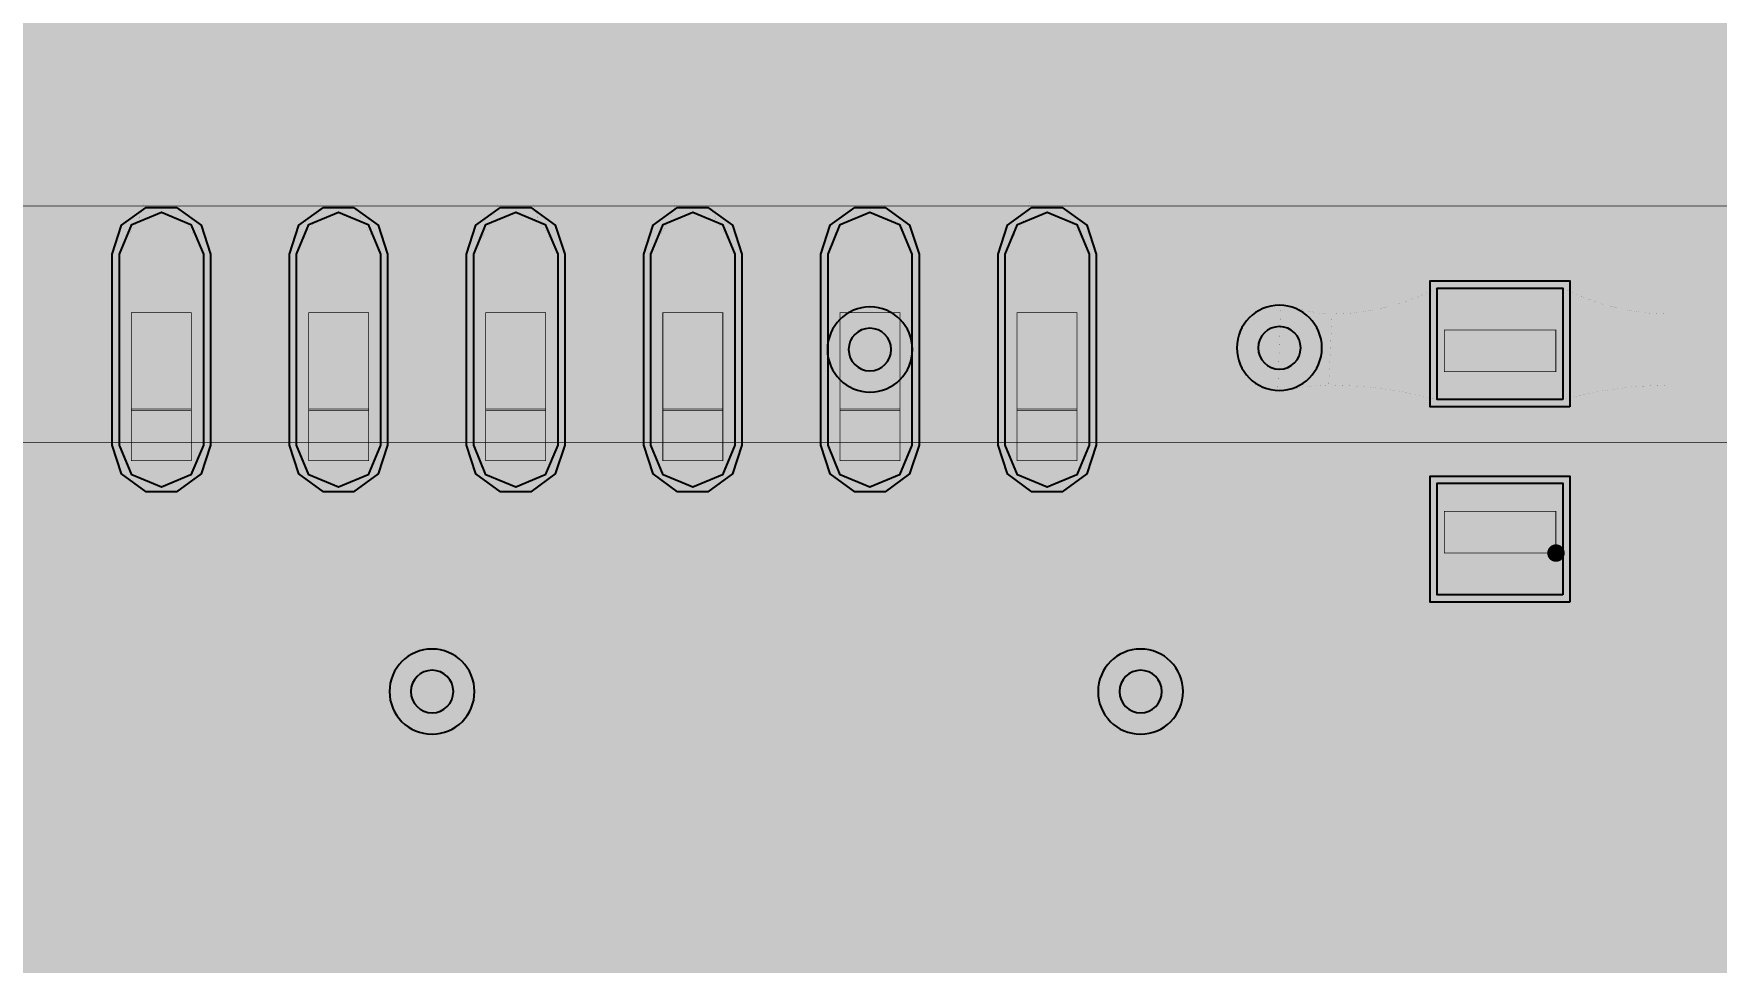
# Model space of a CAD drawing. Header units: millimetres. Extents: x 0 to 100, y -100 to 0.
# Drawn here: x 38.09 to 50.15, y -83.53 to -76.87 of the extents above; entities that cross this region are included whole.
import ezdxf

# ---------------------------------------------------------------- set-up
doc = ezdxf.new("R2010")
doc.units = ezdxf.units.MM
doc.header["$MEASUREMENT"] = 0
for name, color, linetype, true_color in [('Bottom-Layer', 7, 'Continuous', 0x0000ff), ('Component-Marking-Layer', 7, 'Continuous', 0x66ffcc), ('Component-Shape-Layer', 7, 'Continuous', 0x00cccc), ('Hole-Layer', 7, 'Continuous', 0x222222), ('Inner1', 7, 'Continuous', 0x999966), ('Inner2', 7, 'Continuous', 0x008000), ('Multi-Layer', 7, 'Continuous', 0xc0c0c0), ('Pin-Floating-Layer', 7, 'Continuous', 0xff99ff), ('Pin-Soldering-Layer', 7, 'Continuous', 0xcc9999), ('Top-Layer', 7, 'Continuous', 0xff0000), ('Top-Paste-Mask-Layer', 7, 'Continuous', 0x808080), ('Top-Silkscreen-Layer', 7, 'Continuous', 0xffcc00), ('Top-Solder-Mask-Layer', 7, 'Continuous', 0x800080)]:
    doc.layers.add(name, color=color, linetype=linetype, true_color=true_color)

msp = doc.modelspace()

# ---------------------------------------------------------------- hatches: boundary and pattern name
at = {"layer": 'Bottom-Layer'}
for points in [[(99.642, -0.358), (99.642, -99.642), (0.358, -99.642), (0.358, -0.358)], [(43.422, -79.133), (43.51, -79.465), (43.753, -79.708), (44.085, -79.796), (44.416, -79.708), (44.659, -79.465), (44.748, -79.133), (44.659, -78.802), (44.416, -78.559), (44.085, -78.47), (43.753, -78.559), (43.51, -78.802)], [(46.357, -79.121), (46.446, -79.453), (46.689, -79.695), (47.02, -79.784), (47.352, -79.695), (47.594, -79.453), (47.683, -79.121), (47.594, -78.79), (47.352, -78.547), (47.02, -78.458), (46.689, -78.547), (46.446, -78.79)]]:
    msp.add_hatch(color=256, dxfattribs=at).paths.add_polyline_path(points)
at = {"layer": 'Component-Marking-Layer'}
msp.add_hatch(color=256, dxfattribs=at).paths.add_polyline_path([(48.943, -80.592, 1), (49.063, -80.592, 1)])
msp.add_hatch(color=256, dxfattribs=at).paths.add_polyline_path([(48.943, -80.592, 1), (49.063, -80.592, 1)])
at = {"layer": 'Inner1'}
for points in [[(99.642, -0.358), (99.642, -99.642), (0.358, -99.642), (0.358, -0.358)], [(43.422, -79.133), (43.51, -79.465), (43.753, -79.708), (44.085, -79.796), (44.416, -79.708), (44.659, -79.465), (44.748, -79.133), (44.659, -78.802), (44.416, -78.559), (44.085, -78.47), (43.753, -78.559), (43.51, -78.802)], [(46.357, -79.121), (46.446, -79.453), (46.689, -79.695), (47.02, -79.784), (47.352, -79.695), (47.594, -79.453), (47.683, -79.121), (47.594, -78.79), (47.352, -78.547), (47.02, -78.458), (46.689, -78.547), (46.446, -78.79)], [(47.491, -85.769), (47.237, -85.724), (47.006, -85.839), (43.108, -89.738), (42.923, -89.745), (42.745, -89.796), (51.413, -81.128), (51.49, -81.089), (51.556, -81.035), (51.601, -80.991), (52.042, -80.991), (52.299, -81.19), (52.62, -81.242), (52.927, -81.136), (53.147, -80.897), (53.227, -80.582), (53.147, -80.266), (52.927, -80.027), (52.62, -79.921), (52.299, -79.974), (52.042, -80.173), (51.431, -80.173), (51.275, -80.204), (51.142, -80.292), (51.12, -80.314), (51.044, -80.353), (50.978, -80.407), (44.48, -86.905), (44.49, -86.852), (44.494, -86.799), (44.494, -86.585), (44.542, -86.529), (44.686, -86.218), (44.639, -85.877), (44.414, -85.617), (44.085, -85.52), (43.755, -85.617), (43.531, -85.877), (43.483, -86.218), (43.627, -86.529), (43.676, -86.585), (43.676, -86.63), (40.568, -89.738), (40.512, -89.735), (40.456, -89.736), (43.104, -87.088), (43.193, -86.956), (43.224, -86.799), (43.224, -86.585), (43.272, -86.529), (43.416, -86.218), (43.369, -85.877), (43.144, -85.617), (42.815, -85.52), (42.485, -85.617), (42.261, -85.877), (42.213, -86.218), (42.357, -86.529), (42.406, -86.585), (42.406, -86.63), (39.298, -89.738), (38.982, -89.778), (38.71, -89.943), (38.529, -90.205), (38.47, -90.518), (38.544, -90.828), (29.453, -90.828), (25.356, -86.73), (25.656, -86.699), (25.904, -86.528), (26.04, -86.259), (26.029, -85.958), (25.876, -85.698), (25.616, -85.545), (25.315, -85.535), (25.046, -85.67), (24.875, -85.919), (24.844, -86.218), (24.788, -86.162), (24.782, -86.089), (24.676, -85.784), (24.429, -85.576), (24.111, -85.524), (23.81, -85.642), (23.613, -85.898), (23.574, -86.218), (23.518, -86.162), (23.512, -86.089), (23.406, -85.784), (23.159, -85.576), (22.841, -85.524), (22.54, -85.642), (22.343, -85.898), (22.304, -86.218), (22.248, -86.162), (22.242, -86.089), (22.165, -85.83), (21.984, -85.63), (21.734, -85.528), (21.464, -85.545), (21.228, -85.677), (21.073, -85.898), (20.909, -85.733), (20.909, -83.157), (22.826, -81.24), (23.148, -81.199), (23.412, -81.009), (23.555, -80.717), (23.541, -80.392), (23.375, -80.113), (23.095, -79.946), (22.77, -79.932), (22.478, -80.075), (22.288, -80.339), (22.247, -80.662), (20.211, -82.698), (20.122, -82.831), (20.091, -82.987), (20.091, -85.93), (20.151, -86.142), (20.312, -86.293), (27.526, -93.507), (27.659, -93.596), (27.815, -93.627), (44.111, -93.627), (44.267, -93.596), (44.4, -93.507), (44.677, -93.23), (44.748, -93.24), (44.794, -93.248), (45.094, -93.25), (45.372, -93.137), (45.585, -92.925), (45.86, -93.174), (46.22, -93.264), (46.579, -93.174), (46.855, -92.925), (47.13, -93.174), (47.49, -93.264), (47.849, -93.174), (48.125, -92.925), (48.4, -93.174), (48.76, -93.264), (49.119, -93.174), (49.395, -92.925), (49.67, -93.174), (50.03, -93.264), (50.389, -93.174), (50.665, -92.925), (50.94, -93.174), (51.3, -93.264), (51.659, -93.174), (51.935, -92.925), (52.21, -93.174), (52.57, -93.264), (52.929, -93.174), (53.205, -92.925), (53.48, -93.174), (53.84, -93.264), (54.199, -93.174), (54.475, -92.925), (54.75, -93.174), (55.11, -93.264), (55.469, -93.174), (55.745, -92.925), (56.02, -93.174), (56.38, -93.264), (56.739, -93.174), (57.015, -92.925), (57.29, -93.174), (57.65, -93.264), (58.009, -93.174), (58.285, -92.925), (58.56, -93.174), (58.92, -93.264), (59.279, -93.174), (59.555, -92.925), (59.83, -93.174), (60.19, -93.264), (60.549, -93.174), (60.825, -92.925), (61.113, -93.181), (61.49, -93.263), (61.859, -93.151), (62.127, -92.873), (62.224, -92.499), (62.127, -92.126), (61.859, -91.848), (61.49, -91.736), (61.113, -91.818), (60.825, -92.074), (60.549, -91.825), (60.19, -91.735), (59.83, -91.825), (59.555, -92.074), (59.279, -91.825), (58.92, -91.735), (58.56, -91.825), (58.285, -92.074), (58.009, -91.825), (57.65, -91.735), (57.29, -91.825), (57.015, -92.074), (56.739, -91.825), (56.38, -91.735), (56.02, -91.825), (55.745, -92.074), (55.469, -91.825), (55.11, -91.735), (54.75, -91.825), (54.475, -92.074), (54.199, -91.825), (53.84, -91.735), (53.48, -91.825), (53.205, -92.074), (52.929, -91.825), (52.57, -91.735), (52.21, -91.825), (51.935, -92.074), (51.659, -91.825), (51.3, -91.735), (50.94, -91.825), (50.665, -92.074), (50.389, -91.825), (50.03, -91.735), (49.67, -91.825), (49.395, -92.074), (49.211, -91.882), (48.973, -91.765), (48.709, -91.737), (48.229, -91.257), (48.53, -91.148), (48.76, -90.925), (49.035, -91.174), (49.395, -91.264), (49.754, -91.174), (50.03, -90.925), (50.305, -91.174), (50.665, -91.264), (51.024, -91.174), (51.3, -90.925), (51.575, -91.174), (51.935, -91.264), (52.294, -91.174), (52.57, -90.925), (52.845, -91.174), (53.205, -91.264), (53.564, -91.174), (53.84, -90.925), (54.115, -91.174), (54.475, -91.264), (54.834, -91.174), (55.11, -90.925), (55.385, -91.174), (55.745, -91.264), (56.104, -91.174), (56.38, -90.925), (56.655, -91.174), (57.015, -91.264), (57.374, -91.174), (57.65, -90.925), (57.925, -91.174), (58.285, -91.264), (58.644, -91.174), (58.92, -90.925), (59.195, -91.174), (59.555, -91.264), (59.914, -91.174), (60.19, -90.925), (60.474, -91.179), (60.845, -91.264), (61.211, -91.159), (61.481, -90.891), (61.517, -90.833), (61.556, -90.782), (69.499, -90.782), (69.655, -90.75), (69.788, -90.662), (73.709, -86.741), (73.783, -86.735), (74.105, -86.617), (74.312, -86.343), (74.337, -86), (74.173, -85.698), (73.871, -85.534), (73.529, -85.559), (73.254, -85.766), (73.136, -86.089), (73.131, -86.162), (73.074, -86.218), (73.035, -85.898), (72.838, -85.642), (72.538, -85.524), (72.219, -85.576), (71.972, -85.784), (71.866, -86.089), (71.861, -86.162), (71.804, -86.218), (71.765, -85.898), (71.568, -85.642), (71.268, -85.524), (70.949, -85.576), (70.702, -85.784), (70.596, -86.089), (70.591, -86.162), (70.534, -86.218), (70.495, -85.898), (70.298, -85.642), (69.998, -85.524), (69.679, -85.576), (69.432, -85.784), (69.326, -86.089), (69.321, -86.162), (69.264, -86.218), (69.225, -85.898), (69.028, -85.642), (68.728, -85.524), (68.409, -85.576), (68.162, -85.784), (68.056, -86.089), (68.051, -86.162), (67.994, -86.218), (67.955, -85.898), (67.758, -85.642), (67.458, -85.524), (67.139, -85.576), (66.892, -85.784), (66.786, -86.089), (66.781, -86.162), (66.724, -86.218), (66.685, -85.898), (66.488, -85.642), (66.188, -85.524), (65.869, -85.576), (65.622, -85.784), (65.516, -86.089), (65.511, -86.162), (63.943, -87.73), (60.937, -87.73), (67.423, -81.244), (67.728, -81.154), (67.956, -80.931), (68.054, -80.628), (67.999, -80.314), (67.805, -80.062), (67.515, -79.93), (67.197, -79.948), (66.924, -80.112), (66.759, -80.385), (66.741, -80.703), (66.749, -80.761), (59.984, -87.526), (58.095, -87.526), (58.88, -86.741), (58.954, -86.735), (59.276, -86.617), (59.483, -86.343), (59.508, -86), (59.344, -85.698), (59.042, -85.534), (58.7, -85.559), (58.425, -85.766), (58.307, -86.089), (58.302, -86.162), (58.245, -86.218), (58.206, -85.898), (58.009, -85.642), (57.709, -85.524), (57.39, -85.576), (57.143, -85.784), (57.037, -86.089), (57.032, -86.162), (56.975, -86.218), (56.936, -85.898), (56.739, -85.642), (56.439, -85.524), (56.12, -85.576), (55.873, -85.784), (55.767, -86.089), (55.762, -86.162), (55.705, -86.218), (55.666, -85.898), (55.469, -85.642), (55.169, -85.524), (54.85, -85.576), (54.603, -85.784), (54.497, -86.089), (54.492, -86.162), (54.435, -86.218), (54.396, -85.898), (54.199, -85.642), (53.899, -85.524), (53.58, -85.576), (53.333, -85.784), (53.227, -86.089), (53.222, -86.162), (53.165, -86.218), (53.126, -85.898), (52.929, -85.642), (52.629, -85.524), (52.31, -85.576), (52.063, -85.784), (51.957, -86.089), (51.952, -86.162), (51.941, -86.172), (51.9, -86.172), (51.864, -85.919), (51.727, -85.702), (51.514, -85.561), (51.261, -85.521), (51.014, -85.589), (50.816, -85.752), (50.801, -85.769)]]:
    msp.add_hatch(color=256, dxfattribs=at).paths.add_polyline_path(points)
at = {"layer": 'Inner2'}
for points in [[(99.642, -0.358), (99.642, -99.642), (0.358, -99.642), (0.358, -0.358)], [(20.15, -80.477), (21.845, -80.477), (22.084, -80.385), (22.201, -80.158), (22.396, -80.158), (22.262, -80.424), (22.257, -80.721), (22.384, -80.991), (22.615, -81.178), (22.906, -81.245), (23.196, -81.178), (23.427, -80.991), (23.554, -80.721), (23.55, -80.424), (23.416, -80.158), (52.054, -80.158), (51.92, -80.424), (51.915, -80.721), (52.042, -80.991), (52.274, -81.178), (52.564, -81.245), (52.854, -81.178), (53.085, -80.991), (53.212, -80.721), (53.208, -80.424), (53.074, -80.158), (66.883, -80.158), (66.749, -80.424), (66.744, -80.721), (66.871, -80.991), (67.103, -81.178), (67.393, -81.245), (67.683, -81.178), (67.914, -80.991), (68.041, -80.721), (68.037, -80.424), (67.903, -80.158), (75.335, -80.158), (75.443, -80.22), (75.565, -80.241), (85.725, -80.241), (85.904, -80.193), (86.035, -80.062), (86.083, -79.883), (86.083, -70.57), (86.153, -70.407), (86.176, -70.231), (86.153, -70.056), (86.083, -69.893), (86.083, -68.072), (86.035, -67.893), (85.904, -67.762), (85.725, -67.714), (75.565, -67.714), (75.386, -67.762), (75.255, -67.893), (75.207, -68.072), (75.207, -77.747), (22.203, -77.747), (22.203, -22.203), (83.525, -22.203), (83.704, -22.155), (83.835, -22.024), (83.883, -21.845), (83.883, -20.15), (83.835, -19.971), (83.704, -19.84), (83.525, -19.792), (32.89, -19.792), (33.176, -19.571), (33.303, -19.233), (33.235, -18.878), (32.99, -18.612), (32.643, -18.514), (32.295, -18.612), (32.05, -18.878), (31.982, -19.233), (32.109, -19.571), (32.395, -19.792), (22.203, -19.792), (22.203, -17.302), (22.155, -17.123), (22.024, -16.992), (21.845, -16.944), (21.082, -16.944), (20.752, -16.856), (20.422, -16.944), (20.15, -16.944), (19.971, -16.992), (19.84, -17.123), (19.792, -17.302), (19.792, -22.869), (19.6, -22.591), (19.288, -22.459), (18.955, -22.514), (18.702, -22.738), (18.608, -23.063), (18.702, -23.388), (18.955, -23.612), (19.288, -23.667), (19.6, -23.534), (19.792, -23.256), (19.792, -67.356), (19.6, -67.078), (19.288, -66.946), (18.955, -67.001), (18.702, -67.225), (18.608, -67.55), (18.702, -67.875), (18.955, -68.099), (19.288, -68.154), (19.6, -68.021), (19.792, -67.743), (19.792, -77.747), (16.891, -77.747), (16.712, -77.795), (16.581, -77.926), (16.533, -78.105), (16.533, -79.8), (16.581, -79.979), (16.712, -80.11), (16.891, -80.158), (19.794, -80.158), (19.911, -80.385)], [(16.891, -79.8), (16.891, -78.105), (79.581, -78.105), (79.581, -79.8)]]:
    msp.add_hatch(color=256, dxfattribs=at).paths.add_polyline_path(points)
at = {"layer": 'Pin-Floating-Layer'}
for points in [[(38.79, -79.559), (39.22, -79.559), (39.22, -79.929), (38.79, -79.929)], [(38.79, -79.559), (39.22, -79.559), (39.22, -79.929), (38.79, -79.929)], [(40.06, -79.559), (40.49, -79.559), (40.49, -79.929), (40.06, -79.929)], [(40.06, -79.559), (40.49, -79.559), (40.49, -79.929), (40.06, -79.929)], [(41.33, -79.559), (41.76, -79.559), (41.76, -79.929), (41.33, -79.929)], [(41.33, -79.559), (41.76, -79.559), (41.76, -79.929), (41.33, -79.929)], [(42.6, -79.559), (43.03, -79.559), (43.03, -79.929), (42.6, -79.929)], [(42.6, -79.559), (43.03, -79.559), (43.03, -79.929), (42.6, -79.929)], [(43.87, -79.559), (44.3, -79.559), (44.3, -79.929), (43.87, -79.929)], [(43.87, -79.559), (44.3, -79.559), (44.3, -79.929), (43.87, -79.929)], [(45.14, -79.559), (45.57, -79.559), (45.57, -79.929), (45.14, -79.929)], [(45.14, -79.559), (45.57, -79.559), (45.57, -79.929), (45.14, -79.929)]]:
    msp.add_hatch(color=256, dxfattribs=at).paths.add_polyline_path(points)
at = {"layer": 'Pin-Soldering-Layer'}
for points in [[(38.79, -78.869), (39.22, -78.869), (39.22, -79.569), (38.79, -79.569)], [(38.79, -78.869), (39.22, -78.869), (39.22, -79.569), (38.79, -79.569)], [(40.06, -78.869), (40.49, -78.869), (40.49, -79.569), (40.06, -79.569)], [(40.06, -78.869), (40.49, -78.869), (40.49, -79.569), (40.06, -79.569)], [(41.33, -78.869), (41.76, -78.869), (41.76, -79.569), (41.33, -79.569)], [(41.33, -78.869), (41.76, -78.869), (41.76, -79.569), (41.33, -79.569)], [(42.6, -78.869), (43.03, -78.869), (43.03, -79.569), (42.6, -79.569)], [(42.6, -78.869), (43.03, -78.869), (43.03, -79.569), (42.6, -79.569)], [(43.87, -78.869), (44.3, -78.869), (44.3, -79.569), (43.87, -79.569)], [(43.87, -78.869), (44.3, -78.869), (44.3, -79.569), (43.87, -79.569)], [(45.14, -78.869), (45.57, -78.869), (45.57, -79.569), (45.14, -79.569)], [(45.14, -78.869), (45.57, -78.869), (45.57, -79.569), (45.14, -79.569)], [(49.002, -78.992), (49.002, -79.292), (48.202, -79.292), (48.202, -78.992)], [(49.002, -78.992), (49.002, -79.292), (48.202, -79.292), (48.202, -78.992)], [(49.002, -80.592), (48.202, -80.592), (48.202, -80.292), (49.002, -80.292)], [(49.002, -80.592), (48.202, -80.592), (48.202, -80.292), (49.002, -80.292)]]:
    msp.add_hatch(color=256, dxfattribs=at).paths.add_polyline_path(points)
at = {"layer": 'Top-Layer'}
for points in [[(99.642, -0.358), (99.642, -99.642), (0.358, -99.642), (0.358, -0.358)], [(42.472, -75.738), (42.366, -75.895), (42.33, -76.081), (42.33, -78.003), (42.239, -78.128), (42.18, -78.272), (42.121, -78.128), (42.03, -78.003), (42.03, -76.458), (42.038, -76.443), (42.054, -76.421), (42.187, -76.162), (42.196, -75.871), (42.079, -75.604), (41.859, -75.413), (41.578, -75.335), (41.291, -75.384), (41.053, -75.552), (40.91, -75.806), (40.766, -75.552), (40.528, -75.384), (40.241, -75.335), (39.961, -75.413), (39.741, -75.604), (39.624, -75.871), (39.632, -76.162), (39.765, -76.421), (39.781, -76.443), (39.79, -76.458), (39.79, -78.003), (39.699, -78.128), (39.64, -78.272), (39.581, -78.128), (39.49, -78.003), (39.49, -77.746), (39.453, -77.56), (39.348, -77.403), (38.783, -76.838), (38.626, -76.733), (38.44, -76.696), (31.328, -76.696), (31.142, -76.733), (30.985, -76.838), (30.183, -77.641), (30.077, -77.798), (30.04, -77.984), (30.04, -78.003), (29.95, -78.128), (29.891, -78.272), (29.719, -77.98), (29.425, -77.812), (29.086, -77.812), (28.792, -77.98), (28.621, -78.272), (28.562, -78.128), (28.471, -78.003), (28.471, -76.229), (29.792, -74.907), (43.302, -74.907)], [(56.185, -75.341), (56.2, -75.357), (55.911, -75.521), (55.739, -75.806), (55.595, -75.552), (55.357, -75.384), (55.07, -75.335), (54.79, -75.413), (54.57, -75.604), (54.453, -75.871), (54.461, -76.162), (54.594, -76.421), (54.61, -76.443), (54.619, -76.458), (54.619, -78.003), (54.528, -78.128), (54.469, -78.272), (54.41, -78.128), (54.319, -78.003), (54.319, -77.746), (54.282, -77.56), (54.177, -77.403), (53.612, -76.838), (53.455, -76.733), (53.269, -76.696), (46.157, -76.696), (45.971, -76.733), (45.814, -76.838), (45.012, -77.641), (44.906, -77.798), (44.87, -77.984), (44.87, -78.003), (44.779, -78.128), (44.72, -78.272), (44.548, -77.98), (44.254, -77.812), (43.915, -77.812), (43.621, -77.98), (43.45, -78.272), (43.391, -78.128), (43.3, -78.003), (43.3, -76.282), (44.24, -75.341), (44.53, -75.098), (44.857, -74.907), (55.568, -74.907), (55.895, -75.098)], [(39.306, -79.818), (39.217, -80.031), (39.005, -80.119), (38.792, -80.031), (38.704, -79.818), (38.704, -78.449), (38.792, -78.236), (39.005, -78.148), (39.217, -78.236), (39.306, -78.449)], [(40.576, -79.818), (40.487, -80.031), (40.275, -80.119), (40.062, -80.031), (39.974, -79.818), (39.974, -78.449), (40.062, -78.236), (40.275, -78.148), (40.487, -78.236), (40.576, -78.449)], [(41.846, -79.818), (41.757, -80.031), (41.545, -80.119), (41.332, -80.031), (41.244, -79.818), (41.244, -78.449), (41.332, -78.236), (41.545, -78.148), (41.757, -78.236), (41.846, -78.449)], [(43.116, -79.818), (43.027, -80.031), (42.815, -80.119), (42.602, -80.031), (42.514, -79.818), (42.514, -78.449), (42.602, -78.236), (42.815, -78.148), (43.027, -78.236), (43.116, -78.449)], [(44.386, -79.818), (44.297, -80.031), (44.085, -80.119), (43.872, -80.031), (43.784, -79.818), (43.784, -78.449), (43.872, -78.236), (44.085, -78.148), (44.297, -78.236), (44.386, -78.449)], [(45.656, -79.818), (45.567, -80.031), (45.355, -80.119), (45.142, -80.031), (45.054, -79.818), (45.054, -78.449), (45.142, -78.236), (45.355, -78.148), (45.567, -78.236), (45.656, -78.449)], [(49.052, -79.492), (48.152, -79.492), (48.152, -78.692), (49.052, -78.692)], [(49.052, -80.892), (48.152, -80.892), (48.152, -80.092), (49.052, -80.092)]]:
    msp.add_hatch(color=256, dxfattribs=at).paths.add_polyline_path(points)
at = {"layer": 'Top-Paste-Mask-Layer'}
for points in [[(39.306, -79.818), (39.217, -80.031), (39.005, -80.119), (38.792, -80.031), (38.704, -79.818), (38.704, -78.449), (38.792, -78.236), (39.005, -78.148), (39.217, -78.236), (39.306, -78.449)], [(40.576, -79.818), (40.487, -80.031), (40.275, -80.119), (40.062, -80.031), (39.974, -79.818), (39.974, -78.449), (40.062, -78.236), (40.275, -78.148), (40.487, -78.236), (40.576, -78.449)], [(41.846, -79.818), (41.757, -80.031), (41.545, -80.119), (41.332, -80.031), (41.244, -79.818), (41.244, -78.449), (41.332, -78.236), (41.545, -78.148), (41.757, -78.236), (41.846, -78.449)], [(43.116, -79.818), (43.027, -80.031), (42.815, -80.119), (42.602, -80.031), (42.514, -79.818), (42.514, -78.449), (42.602, -78.236), (42.815, -78.148), (43.027, -78.236), (43.116, -78.449)], [(44.386, -79.818), (44.297, -80.031), (44.085, -80.119), (43.872, -80.031), (43.784, -79.818), (43.784, -78.449), (43.872, -78.236), (44.085, -78.148), (44.297, -78.236), (44.386, -78.449)], [(45.656, -79.818), (45.567, -80.031), (45.355, -80.119), (45.142, -80.031), (45.054, -79.818), (45.054, -78.449), (45.142, -78.236), (45.355, -78.148), (45.567, -78.236), (45.656, -78.449)], [(49.052, -79.492), (48.152, -79.492), (48.152, -78.692), (49.052, -78.692)], [(49.052, -80.892), (48.152, -80.892), (48.152, -80.092), (49.052, -80.092)]]:
    msp.add_hatch(color=256, dxfattribs=at).paths.add_polyline_path(points)
at = {"layer": 'Top-Solder-Mask-Layer'}
for points in [[(39.357, -79.818), (39.289, -80.025), (39.113, -80.153), (38.896, -80.153), (38.72, -80.025), (38.653, -79.818), (38.653, -78.449), (38.72, -78.242), (38.896, -78.114), (39.113, -78.114), (39.289, -78.242), (39.357, -78.449)], [(40.627, -79.818), (40.559, -80.025), (40.383, -80.153), (40.166, -80.153), (39.99, -80.025), (39.923, -79.818), (39.923, -78.449), (39.99, -78.242), (40.166, -78.114), (40.383, -78.114), (40.559, -78.242), (40.627, -78.449)], [(41.897, -79.818), (41.829, -80.025), (41.653, -80.153), (41.436, -80.153), (41.26, -80.025), (41.193, -79.818), (41.193, -78.449), (41.26, -78.242), (41.436, -78.114), (41.653, -78.114), (41.829, -78.242), (41.897, -78.449)], [(43.167, -79.818), (43.099, -80.025), (42.923, -80.153), (42.706, -80.153), (42.53, -80.025), (42.463, -79.818), (42.463, -78.449), (42.53, -78.242), (42.706, -78.114), (42.923, -78.114), (43.099, -78.242), (43.167, -78.449)], [(44.437, -79.818), (44.369, -80.025), (44.193, -80.153), (43.976, -80.153), (43.8, -80.025), (43.733, -79.818), (43.733, -78.449), (43.8, -78.242), (43.976, -78.114), (44.193, -78.114), (44.369, -78.242), (44.437, -78.449)], [(45.707, -79.818), (45.639, -80.025), (45.463, -80.153), (45.246, -80.153), (45.07, -80.025), (45.003, -79.818), (45.003, -78.449), (45.07, -78.242), (45.246, -78.114), (45.463, -78.114), (45.639, -78.242), (45.707, -78.449)], [(49.103, -79.543), (48.102, -79.543), (48.102, -78.641), (49.103, -78.641)], [(49.103, -80.943), (48.102, -80.943), (48.102, -80.041), (49.103, -80.041)]]:
    msp.add_hatch(color=256, dxfattribs=at).paths.add_polyline_path(points)

# ---------------------------------------------------------------- linework, layer by layer
at = {"layer": 'Bottom-Layer', "const_width": 0.0508}
for points in [[(43.422, -79.133), (43.51, -79.465), (43.753, -79.708), (44.085, -79.796), (44.416, -79.708), (44.659, -79.465), (44.748, -79.133), (44.659, -78.802), (44.416, -78.559), (44.085, -78.47), (43.753, -78.559), (43.51, -78.802)], [(46.357, -79.121), (46.446, -79.453), (46.689, -79.695), (47.02, -79.784), (47.352, -79.695), (47.594, -79.453), (47.683, -79.121), (47.594, -78.79), (47.352, -78.547), (47.02, -78.458), (46.689, -78.547), (46.446, -78.79)]]:
    msp.add_lwpolyline(points, close=True, dxfattribs=at)
at = {"layer": 'Component-Marking-Layer', "const_width": 0.00508}
msp.add_lwpolyline([(48.943, -80.592, 1), (49.063, -80.592), (49.063, -80.592, 1), (48.943, -80.592)], format="xyb", dxfattribs=at)
msp.add_lwpolyline([(48.943, -80.592, 1), (49.063, -80.592), (49.063, -80.592, 1), (48.943, -80.592)], format="xyb", dxfattribs=at)
at = {"layer": 'Component-Shape-Layer', "const_width": 0.0508}
for points in [[(49.002, -80.592), (48.202, -80.592), (48.202, -78.992), (49.002, -78.992)], [(49.002, -80.592), (48.202, -80.592), (48.202, -78.992), (49.002, -78.992)], [(35.96, -83.819), (35.96, -79.919), (45.86, -79.919), (45.86, -83.819)], [(35.96, -83.819), (35.96, -79.919), (45.86, -79.919), (45.86, -83.819)]]:
    msp.add_lwpolyline(points, close=True, dxfattribs=at)
at = {"layer": 'Hole-Layer'}
for points in [[(43.932, -79.133, 1), (44.237, -79.133, 1)], [(46.868, -79.121, 1), (47.173, -79.121, 1)], [(40.793, -81.585, 1), (41.098, -81.585, 1)], [(45.873, -81.585, 1), (46.178, -81.585, 1)]]:
    msp.add_lwpolyline(points, format="xyb", close=True, dxfattribs=at)
at = {"layer": 'Inner1', "const_width": 0.0508}
for points in [[(43.422, -79.133), (43.51, -79.465), (43.753, -79.708), (44.085, -79.796), (44.416, -79.708), (44.659, -79.465), (44.748, -79.133), (44.659, -78.802), (44.416, -78.559), (44.085, -78.47), (43.753, -78.559), (43.51, -78.802)], [(46.357, -79.121), (46.446, -79.453), (46.689, -79.695), (47.02, -79.784), (47.352, -79.695), (47.594, -79.453), (47.683, -79.121), (47.594, -78.79), (47.352, -78.547), (47.02, -78.458), (46.689, -78.547), (46.446, -78.79)]]:
    msp.add_lwpolyline(points, close=True, dxfattribs=at)
at = {"layer": 'Inner1'}
for points, const_width in [([(50.978, -80.407), (44.48, -86.905)], 0.0508), ([(51.267, -80.696), (41.781, -90.182)], 0.102), ([(50.801, -85.769), (47.491, -85.769), (47.237, -85.724), (47.006, -85.839), (43.108, -89.738), (42.923, -89.745), (42.745, -89.796), (51.413, -81.128)], 0.0508)]:
    msp.add_lwpolyline(points, dxfattribs=dict(at, const_width=const_width))
at = {"layer": 'Inner2', "const_width": 0.0508}
for points in [[(75.207, -77.747), (22.203, -77.747), (22.203, -22.203), (83.525, -22.203)], [(23.416, -80.158), (52.054, -80.158), (51.92, -80.424), (51.915, -80.721), (52.042, -80.991), (52.274, -81.178), (52.564, -81.245), (52.854, -81.178), (53.085, -80.991), (53.212, -80.721), (53.208, -80.424), (53.074, -80.158), (66.883, -80.158), (66.749, -80.424), (66.744, -80.721), (66.871, -80.991)]]:
    msp.add_lwpolyline(points, dxfattribs=at)
at = {"layer": 'Inner2', "const_width": 0.00508}
msp.add_lwpolyline([(16.891, -79.8), (16.891, -78.105), (79.581, -78.105), (79.581, -79.8)], close=True, dxfattribs=at)
at = {"layer": 'Multi-Layer'}
for points in [[(43.78, -79.133, 1), (44.39, -79.133, 1)], [(46.715, -79.121, 1), (47.325, -79.121, 1)], [(40.64, -81.585, 1), (41.25, -81.585, 1)], [(45.72, -81.585, 1), (46.33, -81.585, 1)]]:
    msp.add_lwpolyline(points, format="xyb", close=True, dxfattribs=at)
at = {"layer": 'Pin-Floating-Layer', "const_width": 0.00508}
for points in [[(38.79, -79.559), (39.22, -79.559), (39.22, -79.929), (38.79, -79.929)], [(38.79, -79.559), (39.22, -79.559), (39.22, -79.929), (38.79, -79.929)], [(40.06, -79.559), (40.49, -79.559), (40.49, -79.929), (40.06, -79.929)], [(40.06, -79.559), (40.49, -79.559), (40.49, -79.929), (40.06, -79.929)], [(41.33, -79.559), (41.76, -79.559), (41.76, -79.929), (41.33, -79.929)], [(41.33, -79.559), (41.76, -79.559), (41.76, -79.929), (41.33, -79.929)], [(42.6, -79.559), (43.03, -79.559), (43.03, -79.929), (42.6, -79.929)], [(42.6, -79.559), (43.03, -79.559), (43.03, -79.929), (42.6, -79.929)], [(43.87, -79.559), (44.3, -79.559), (44.3, -79.929), (43.87, -79.929)], [(43.87, -79.559), (44.3, -79.559), (44.3, -79.929), (43.87, -79.929)], [(45.14, -79.559), (45.57, -79.559), (45.57, -79.929), (45.14, -79.929)], [(45.14, -79.559), (45.57, -79.559), (45.57, -79.929), (45.14, -79.929)]]:
    msp.add_lwpolyline(points, close=True, dxfattribs=at)
at = {"layer": 'Pin-Soldering-Layer', "const_width": 0.00508}
for points in [[(38.79, -78.869), (39.22, -78.869), (39.22, -79.569), (38.79, -79.569)], [(38.79, -78.869), (39.22, -78.869), (39.22, -79.569), (38.79, -79.569)], [(40.06, -78.869), (40.49, -78.869), (40.49, -79.569), (40.06, -79.569)], [(40.06, -78.869), (40.49, -78.869), (40.49, -79.569), (40.06, -79.569)], [(41.33, -78.869), (41.76, -78.869), (41.76, -79.569), (41.33, -79.569)], [(41.33, -78.869), (41.76, -78.869), (41.76, -79.569), (41.33, -79.569)], [(42.6, -78.869), (43.03, -78.869), (43.03, -79.569), (42.6, -79.569)], [(42.6, -78.869), (43.03, -78.869), (43.03, -79.569), (42.6, -79.569)], [(43.87, -78.869), (44.3, -78.869), (44.3, -79.569), (43.87, -79.569)], [(43.87, -78.869), (44.3, -78.869), (44.3, -79.569), (43.87, -79.569)], [(45.14, -78.869), (45.57, -78.869), (45.57, -79.569), (45.14, -79.569)], [(45.14, -78.869), (45.57, -78.869), (45.57, -79.569), (45.14, -79.569)], [(49.002, -78.992), (49.002, -79.292), (48.202, -79.292), (48.202, -78.992)], [(49.002, -78.992), (49.002, -79.292), (48.202, -79.292), (48.202, -78.992)], [(49.002, -80.592), (48.202, -80.592), (48.202, -80.292), (49.002, -80.292)], [(49.002, -80.592), (48.202, -80.592), (48.202, -80.292), (49.002, -80.292)]]:
    msp.add_lwpolyline(points, close=True, dxfattribs=at)
at = {"layer": 'Top-Layer'}
for points, const_width in [([(40.275, -79.133), (40.275, -75.997)], 0.254), ([(41.545, -79.133), (41.545, -75.997)], 0.254), ([(42.815, -79.133), (42.815, -76.081)], 0.254), ([(42.33, -76.081), (42.33, -78.003), (42.239, -78.128), (42.18, -78.272), (42.121, -78.128), (42.03, -78.003), (42.03, -76.458)], 0.0508), ([(45.814, -76.838), (45.012, -77.641), (44.906, -77.798), (44.87, -77.984), (44.87, -78.003), (44.779, -78.128), (44.72, -78.272), (44.548, -77.98), (44.254, -77.812), (43.915, -77.812), (43.621, -77.98), (43.45, -78.272), (43.391, -78.128), (43.3, -78.003), (43.3, -76.282)], 0.0508), ([(39.79, -76.458), (39.79, -78.003), (39.699, -78.128), (39.64, -78.272), (39.581, -78.128), (39.49, -78.003), (39.49, -77.746), (39.453, -77.56), (39.348, -77.403), (38.783, -76.838)], 0.0508), ([(31.328, -77.181), (38.44, -77.181)], 0.254), ([(38.44, -77.181), (39.005, -77.746)], 0.254), ([(45.355, -77.984), (46.157, -77.181)], 0.254), ([(46.157, -77.181), (53.269, -77.181)], 0.254), ([(31.529, -77.666), (38.239, -77.666), (38.52, -77.947), (38.52, -78.003), (38.429, -78.128), (38.37, -78.272), (38.198, -77.98), (37.904, -77.812)], 0.0508), ([(38.024, -80.956), (38.112, -80.824), (38.144, -80.667), (38.144, -80.335), (38.284, -80.183), (38.37, -79.995), (38.541, -80.287), (38.835, -80.455), (39.174, -80.455), (39.468, -80.287), (39.64, -79.995), (39.811, -80.287), (40.105, -80.455), (40.444, -80.455), (40.738, -80.287), (40.91, -79.995), (41.081, -80.287), (41.375, -80.455), (41.714, -80.455), (42.008, -80.287), (42.18, -79.995), (42.351, -80.287), (42.645, -80.455), (42.984, -80.455), (43.278, -80.287), (43.45, -79.995), (43.621, -80.287), (43.915, -80.455), (44.254, -80.455), (44.548, -80.287), (44.72, -79.995), (44.872, -80.267), (45.133, -80.439), (45.444, -80.471), (45.734, -80.357), (45.94, -80.121), (46.014, -79.818), (46.014, -78.449), (45.989, -78.271), (45.918, -78.107), (46.358, -77.666), (53.068, -77.666)], 0.0508), ([(39.005, -77.746), (39.005, -79.048)], 0.254), ([(45.355, -79.048), (45.355, -77.984)], 0.254), ([(50.223, -78.521), (49.814, -78.521), (49.508, -78.484), (49.219, -78.375), (49.138, -78.344), (49.052, -78.334), (48.152, -78.334), (48.067, -78.344), (47.986, -78.375), (47.704, -78.482), (47.405, -78.521), (47.375, -78.52), (47.349, -78.516), (47.267, -78.5), (47.207, -78.485), (46.912, -78.467), (46.638, -78.579), (46.441, -78.799), (46.358, -79.082), (46.407, -79.374), (46.578, -79.615), (46.836, -79.758), (47.132, -79.775), (47.215, -79.762), (47.3, -79.75), (47.385, -79.745), (47.39, -79.745), (47.665, -79.761), (47.936, -79.806), (47.832, -79.932), (47.794, -80.092), (47.794, -80.892), (47.842, -81.071), (47.973, -81.202), (48.152, -81.25), (49.052, -81.25), (49.232, -81.202), (49.363, -81.071), (49.411, -80.892), (49.411, -80.092), (49.373, -79.932), (49.269, -79.806), (49.54, -79.761), (49.814, -79.745), (50.223, -79.745)], 0.0508), ([(47.032, -79.133), (47.02, -79.121)], 0.508), ([(51.294, -79.133), (47.032, -79.133)], 0.508), ([(48.602, -80.492), (47.896, -80.492)], 0.0508), ([(48.602, -80.492), (48.602, -81.148)], 0.0508), ([(48.602, -80.492), (49.309, -80.492)], 0.0508), ([(45.94, -83.617), (45.734, -83.381), (45.444, -83.267), (45.133, -83.299), (44.872, -83.471), (44.72, -83.743), (44.548, -83.451), (44.254, -83.283), (43.915, -83.283), (43.621, -83.451), (43.45, -83.743), (43.278, -83.451), (42.984, -83.283), (42.645, -83.283), (42.351, -83.451), (42.18, -83.743), (42.008, -83.451), (41.714, -83.283), (41.375, -83.283), (41.081, -83.451), (40.91, -83.743), (40.738, -83.451), (40.444, -83.283), (40.105, -83.283), (39.811, -83.451), (39.64, -83.743), (39.468, -83.451), (39.174, -83.283), (38.835, -83.283), (38.541, -83.451), (38.37, -83.743), (38.198, -83.451), (37.904, -83.283)], 0.0508), ([(45.355, -84.604), (45.355, -83.362)], 0.0508)]:
    msp.add_lwpolyline(points, dxfattribs=dict(at, const_width=const_width))
at = {"layer": 'Top-Layer', "const_width": 0.000254}
for points in [[(38.878, -78.068), (39.132, -78.068), (39.139, -78.125), (39.159, -78.18), (39.187, -78.233), (39.219, -78.284), (39.278, -78.375), (39.298, -78.415), (39.306, -78.449), (38.704, -78.449), (38.711, -78.415), (38.731, -78.375), (38.791, -78.284), (38.823, -78.233), (38.85, -78.18), (38.87, -78.125)], [(40.148, -78.068), (40.402, -78.068), (40.409, -78.125), (40.429, -78.18), (40.457, -78.233), (40.489, -78.284), (40.548, -78.375), (40.568, -78.415), (40.576, -78.449), (39.974, -78.449), (39.981, -78.415), (40.001, -78.375), (40.061, -78.284), (40.093, -78.233), (40.12, -78.18), (40.14, -78.125)], [(41.418, -78.068), (41.672, -78.068), (41.679, -78.125), (41.699, -78.18), (41.727, -78.233), (41.759, -78.284), (41.818, -78.375), (41.838, -78.415), (41.846, -78.449), (41.244, -78.449), (41.251, -78.415), (41.271, -78.375), (41.331, -78.284), (41.363, -78.233), (41.39, -78.18), (41.41, -78.125)], [(42.688, -78.068), (42.942, -78.068), (42.949, -78.125), (42.969, -78.18), (42.997, -78.233), (43.029, -78.284), (43.088, -78.375), (43.108, -78.415), (43.116, -78.449), (42.514, -78.449), (42.521, -78.415), (42.541, -78.375), (42.601, -78.284), (42.633, -78.233), (42.66, -78.18), (42.68, -78.125)], [(45.228, -78.068), (45.482, -78.068), (45.489, -78.125), (45.509, -78.18), (45.537, -78.233), (45.569, -78.284), (45.628, -78.375), (45.648, -78.415), (45.656, -78.449), (45.054, -78.449), (45.061, -78.415), (45.081, -78.375), (45.141, -78.284), (45.173, -78.233), (45.2, -78.18), (45.22, -78.125)], [(47.398, -78.879), (47.374, -79.387), (47.265, -79.394), (47.164, -79.408), (47.076, -79.421), (47.008, -79.426), (47.032, -78.816), (47.1, -78.827), (47.188, -78.849), (47.29, -78.87), (47.344, -78.877)]]:
    msp.add_lwpolyline(points, close=True, dxfattribs=at)
at = {"layer": 'Top-Layer'}
for points in [[(39.306, -79.818), (39.217, -80.031), (39.005, -80.119), (38.792, -80.031), (38.704, -79.818), (38.704, -78.449), (38.792, -78.236), (39.005, -78.148), (39.217, -78.236), (39.306, -78.449)], [(40.576, -79.818), (40.487, -80.031), (40.275, -80.119), (40.062, -80.031), (39.974, -79.818), (39.974, -78.449), (40.062, -78.236), (40.275, -78.148), (40.487, -78.236), (40.576, -78.449)], [(41.846, -79.818), (41.757, -80.031), (41.545, -80.119), (41.332, -80.031), (41.244, -79.818), (41.244, -78.449), (41.332, -78.236), (41.545, -78.148), (41.757, -78.236), (41.846, -78.449)], [(43.116, -79.818), (43.027, -80.031), (42.815, -80.119), (42.602, -80.031), (42.514, -79.818), (42.514, -78.449), (42.602, -78.236), (42.815, -78.148), (43.027, -78.236), (43.116, -78.449)], [(44.386, -79.818), (44.297, -80.031), (44.085, -80.119), (43.872, -80.031), (43.784, -79.818), (43.784, -78.449), (43.872, -78.236), (44.085, -78.148), (44.297, -78.236), (44.386, -78.449)], [(45.656, -79.818), (45.567, -80.031), (45.355, -80.119), (45.142, -80.031), (45.054, -79.818), (45.054, -78.449), (45.142, -78.236), (45.355, -78.148), (45.567, -78.236), (45.656, -78.449)], [(49.052, -79.492), (48.152, -79.492), (48.152, -78.692), (49.052, -78.692)], [(49.052, -80.892), (48.152, -80.892), (48.152, -80.092), (49.052, -80.092)]]:
    msp.add_lwpolyline(points, close=True, dxfattribs=at)
at = {"layer": 'Top-Layer', "const_width": 0.000254}
for points in [[(47.39, -79.387), (47.39, -78.879, 0.121), (48.152, -78.692), (48.152, -79.492, 0.068)], [(49.814, -78.879), (49.814, -79.387, 0.068), (49.052, -79.492), (49.052, -78.692, 0.121)]]:
    msp.add_lwpolyline(points, format="xyb", close=True, dxfattribs=at)
at = {"layer": 'Top-Paste-Mask-Layer'}
for points in [[(39.306, -79.818), (39.217, -80.031), (39.005, -80.119), (38.792, -80.031), (38.704, -79.818), (38.704, -78.449), (38.792, -78.236), (39.005, -78.148), (39.217, -78.236), (39.306, -78.449)], [(40.576, -79.818), (40.487, -80.031), (40.275, -80.119), (40.062, -80.031), (39.974, -79.818), (39.974, -78.449), (40.062, -78.236), (40.275, -78.148), (40.487, -78.236), (40.576, -78.449)], [(41.846, -79.818), (41.757, -80.031), (41.545, -80.119), (41.332, -80.031), (41.244, -79.818), (41.244, -78.449), (41.332, -78.236), (41.545, -78.148), (41.757, -78.236), (41.846, -78.449)], [(43.116, -79.818), (43.027, -80.031), (42.815, -80.119), (42.602, -80.031), (42.514, -79.818), (42.514, -78.449), (42.602, -78.236), (42.815, -78.148), (43.027, -78.236), (43.116, -78.449)], [(44.386, -79.818), (44.297, -80.031), (44.085, -80.119), (43.872, -80.031), (43.784, -79.818), (43.784, -78.449), (43.872, -78.236), (44.085, -78.148), (44.297, -78.236), (44.386, -78.449)], [(45.656, -79.818), (45.567, -80.031), (45.355, -80.119), (45.142, -80.031), (45.054, -79.818), (45.054, -78.449), (45.142, -78.236), (45.355, -78.148), (45.567, -78.236), (45.656, -78.449)], [(49.052, -79.492), (48.152, -79.492), (48.152, -78.692), (49.052, -78.692)], [(49.052, -80.892), (48.152, -80.892), (48.152, -80.092), (49.052, -80.092)]]:
    msp.add_lwpolyline(points, close=True, dxfattribs=at)
at = {"layer": 'Top-Silkscreen-Layer', "const_width": 0.254}
for points in [[(47.893, -78.712, -0.414), (48.203, -78.402)], [(47.893, -78.712, -0.414), (48.203, -78.402)], [(49.003, -78.402, -0.414), (49.313, -78.712)], [(49.003, -78.402, -0.414), (49.313, -78.712)], [(48.197, -81.197, -0.414), (47.887, -80.888)], [(48.197, -81.197, -0.414), (47.887, -80.888)], [(49.307, -80.888, -0.414), (48.997, -81.197)], [(49.307, -80.888, -0.414), (48.997, -81.197)]]:
    msp.add_lwpolyline(points, format="xyb", dxfattribs=at)
at = {"layer": 'Top-Silkscreen-Layer'}
for points, const_width in [([(48.203, -78.402), (49.003, -78.402)], 0.254), ([(48.203, -78.402), (49.003, -78.402)], 0.254), ([(47.893, -79.512), (47.893, -78.712)], 0.254), ([(47.893, -79.512), (47.893, -78.712)], 0.254), ([(49.313, -79.512), (49.313, -78.712)], 0.254), ([(49.313, -79.512), (49.313, -78.712)], 0.254), ([(47.887, -80.087), (47.887, -80.887)], 0.254), ([(47.887, -80.087), (47.887, -80.887)], 0.254), ([(49.307, -80.087), (49.307, -80.887)], 0.254), ([(49.307, -80.087), (49.307, -80.887)], 0.254), ([(35.883, -80.347), (45.936, -80.347)], 0.152), ([(35.883, -80.347), (45.936, -80.347)], 0.152), ([(45.936, -80.347), (45.936, -83.39)], 0.152), ([(45.936, -80.347), (45.936, -83.39)], 0.152), ([(48.197, -81.197), (48.997, -81.197)], 0.254), ([(48.197, -81.197), (48.997, -81.197)], 0.254), ([(45.936, -83.39), (35.883, -83.39)], 0.152), ([(45.936, -83.39), (35.883, -83.39)], 0.152)]:
    msp.add_lwpolyline(points, dxfattribs=dict(at, const_width=const_width))
at = {"layer": 'Top-Solder-Mask-Layer'}
for points in [[(39.357, -79.818), (39.289, -80.025), (39.113, -80.153), (38.896, -80.153), (38.72, -80.025), (38.653, -79.818), (38.653, -78.449), (38.72, -78.242), (38.896, -78.114), (39.113, -78.114), (39.289, -78.242), (39.357, -78.449)], [(40.627, -79.818), (40.559, -80.025), (40.383, -80.153), (40.166, -80.153), (39.99, -80.025), (39.923, -79.818), (39.923, -78.449), (39.99, -78.242), (40.166, -78.114), (40.383, -78.114), (40.559, -78.242), (40.627, -78.449)], [(41.897, -79.818), (41.829, -80.025), (41.653, -80.153), (41.436, -80.153), (41.26, -80.025), (41.193, -79.818), (41.193, -78.449), (41.26, -78.242), (41.436, -78.114), (41.653, -78.114), (41.829, -78.242), (41.897, -78.449)], [(43.167, -79.818), (43.099, -80.025), (42.923, -80.153), (42.706, -80.153), (42.53, -80.025), (42.463, -79.818), (42.463, -78.449), (42.53, -78.242), (42.706, -78.114), (42.923, -78.114), (43.099, -78.242), (43.167, -78.449)], [(44.437, -79.818), (44.369, -80.025), (44.193, -80.153), (43.976, -80.153), (43.8, -80.025), (43.733, -79.818), (43.733, -78.449), (43.8, -78.242), (43.976, -78.114), (44.193, -78.114), (44.369, -78.242), (44.437, -78.449)], [(45.707, -79.818), (45.639, -80.025), (45.463, -80.153), (45.246, -80.153), (45.07, -80.025), (45.003, -79.818), (45.003, -78.449), (45.07, -78.242), (45.246, -78.114), (45.463, -78.114), (45.639, -78.242), (45.707, -78.449)], [(49.103, -79.543), (48.102, -79.543), (48.102, -78.641), (49.103, -78.641)], [(49.103, -80.943), (48.102, -80.943), (48.102, -80.041), (49.103, -80.041)]]:
    msp.add_lwpolyline(points, close=True, dxfattribs=at)

doc.saveas('drawing.dxf')
